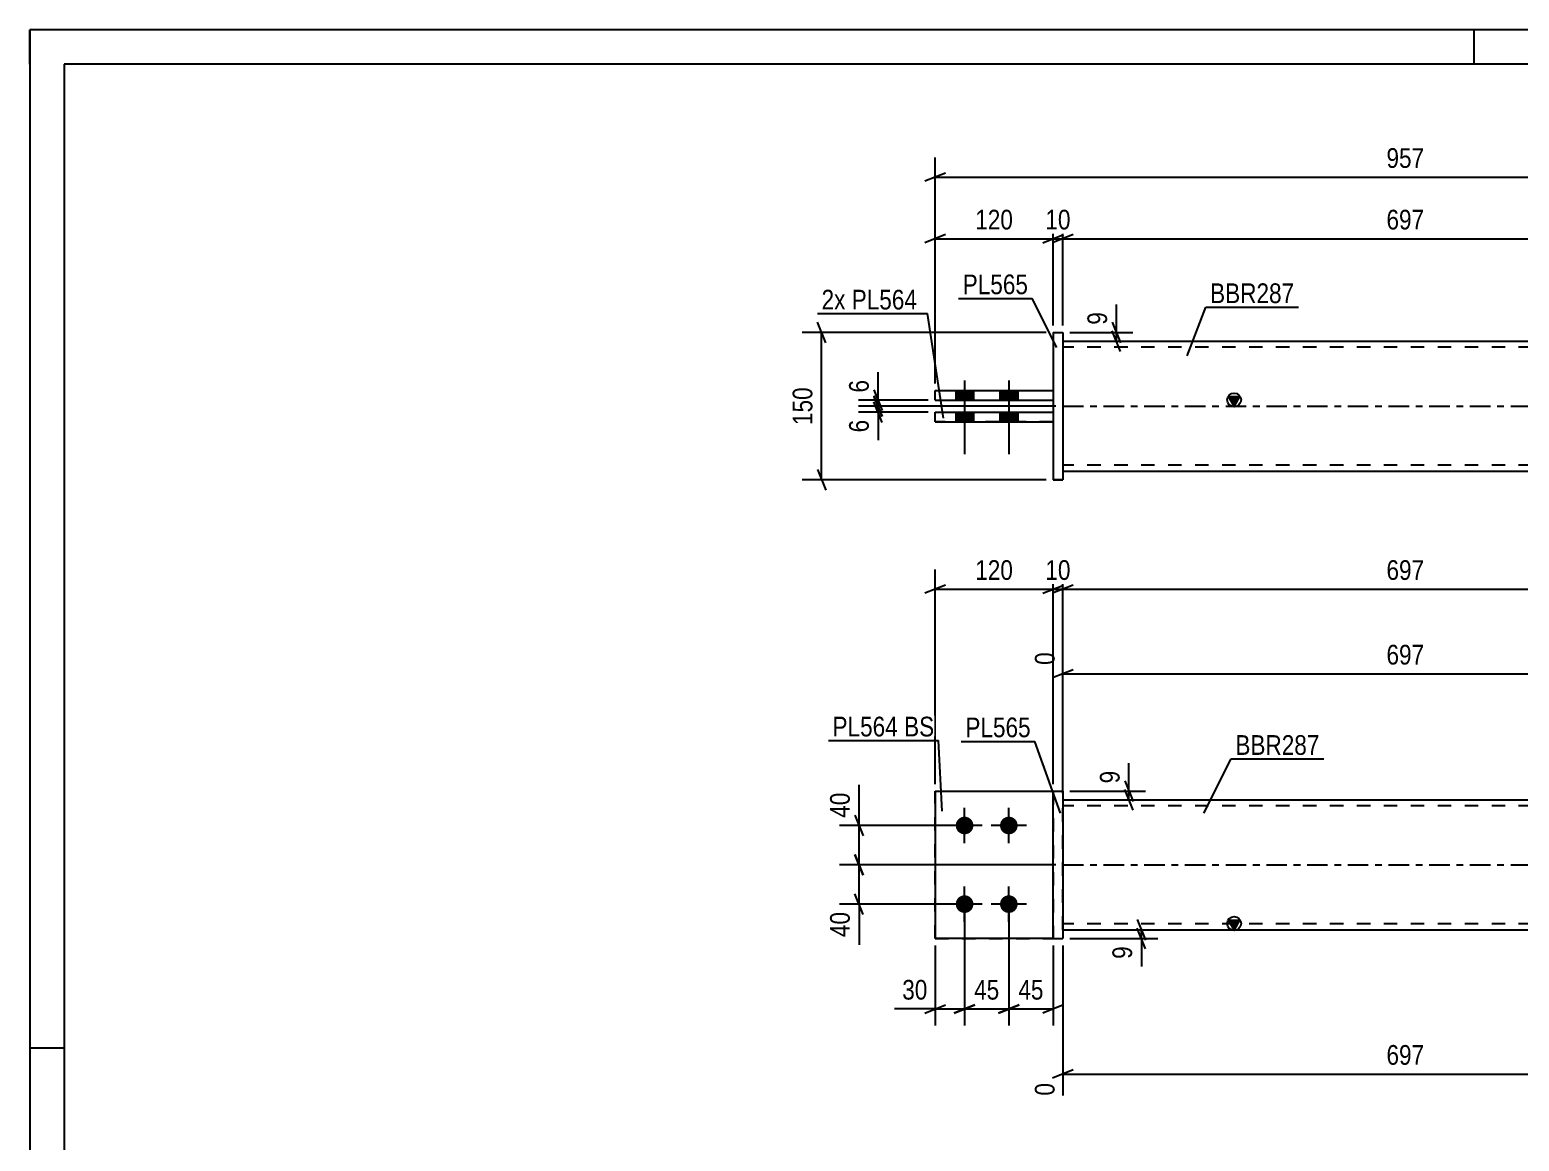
# Model space of a CAD drawing. Header units: millimetres. Extents: x 0 to 420, y 0 to 297.
# Drawn here: x 0 to 216.5, y 135.5 to 297 of the extents above; entities that cross this region are included whole.
import ezdxf

# ---------------------------------------------------------------- set-up
doc = ezdxf.new("R2010")
doc.units = ezdxf.units.MM
doc.linetypes.add('DXK_LINE_DOT2', pattern=[3.9198, 1.9599, -1.9599])
doc.linetypes.add('DXK_LINE_DOT3', pattern=[5.9187, 2.979, -0.9799, 0.9799, -0.9799])
doc.styles.add('Arial Narrow', font='ARIALN.TTF', dxfattribs={"height": 0.2})

# ---------------------------------------------------------------- blocks, each defined once
blk = doc.blocks.new('Unknown-585697837-1128')
at = {"color": 5, "linetype": 'Continuous'}
for p, q in [((420, 297), (0, 297)), ((0, 297), (0, 0)), ((0, 292), (0, 297)), ((210, 292), (210, 297)), ((415, 292), (5, 292)), ((5, 292), (5, 5)), ((5, 149), (0, 149))]:
    blk.add_line(p, q, dxfattribs=at)
blk = doc.blocks.new('Part-585697837-1942 - 1926')
at = {"color": 2, "linetype": 'Continuous'}
for p, q in [((131.62, 186.35), (148.76, 186.35)), ((131.62, 186.35), (131.62, 164.93)), ((148.76, 164.93), (131.62, 164.93)), ((131.62, 164.93), (131.62, 164.93))]:
    blk.add_line(p, q, dxfattribs=at)
at = {"color": 7, "linetype": 'DXK_LINE_DOT2'}
for p, q in [((131.62, 186.35), (148.76, 186.35)), ((148.76, 186.35), (148.76, 186.35)), ((148.76, 186.35), (148.76, 164.93)), ((131.62, 164.93), (148.76, 164.93))]:
    blk.add_line(p, q, dxfattribs=at)
blk = doc.blocks.new('Part-585697837-1947 - 1926')
at = {"linetype": 'Continuous'}
blk.add_hatch(color=2, dxfattribs=at).paths.add_polyline_path([(175.09, 166.21), (174.29, 167.61), (175.89, 167.61)])
at = {"color": 2, "linetype": 'Continuous'}
for p, q in [((150.19, 185.07), (249.77, 185.07)), ((175.09, 166.21), (174.29, 167.61)), ((174.29, 167.61), (175.89, 167.61)), ((175.89, 167.61), (175.09, 166.21)), ((150.19, 166.21), (249.77, 166.21))]:
    blk.add_line(p, q, dxfattribs=at)
at = {"color": 7, "linetype": 'DXK_LINE_DOT2'}
for p, q in [((150.19, 166.21), (150.19, 185.07)), ((249.77, 184.21), (150.19, 184.21)), ((249.77, 166.21), (249.77, 185.07)), ((249.77, 167.07), (150.19, 167.07))]:
    blk.add_line(p, q, dxfattribs=at)
at = {"color": 7, "linetype": 'DXK_LINE_DOT3'}
blk.add_line((150.19, 175.64), (249.77, 175.64), dxfattribs=at)
at = {"color": 2, "linetype": 'Continuous'}
blk.add_circle((175.09, 167.11), 1, dxfattribs=at)
blk = doc.blocks.new('Bolt-585697837-1954 - 1926')
at = {"linetype": 'Continuous'}
for points in [[(135.91, 182.64), (136.17, 182.61), (136.43, 182.53), (136.66, 182.39), (136.86, 182.21), (137.02, 182), (137.13, 181.75), (137.18, 181.49), (137.18, 181.22), (137.13, 180.96), (137.02, 180.71), (136.86, 180.49), (136.66, 180.31), (136.43, 180.18), (136.17, 180.1), (135.91, 180.07), (135.64, 180.1), (135.38, 180.18), (135.15, 180.31), (134.95, 180.49), (134.79, 180.71), (134.68, 180.96), (134.63, 181.22), (134.63, 181.49), (134.68, 181.75), (134.79, 182), (134.95, 182.21), (135.15, 182.39), (135.38, 182.53), (135.64, 182.61)], [(142.33, 182.64), (142.6, 182.61), (142.86, 182.53), (143.09, 182.39), (143.29, 182.21), (143.45, 182), (143.56, 181.75), (143.61, 181.49), (143.61, 181.22), (143.56, 180.96), (143.45, 180.71), (143.29, 180.49), (143.09, 180.31), (142.86, 180.18), (142.6, 180.1), (142.33, 180.07), (142.07, 180.1), (141.81, 180.18), (141.58, 180.31), (141.38, 180.49), (141.22, 180.71), (141.11, 180.96), (141.06, 181.22), (141.06, 181.49), (141.11, 181.75), (141.22, 182), (141.38, 182.21), (141.58, 182.39), (141.81, 182.53), (142.07, 182.61)], [(135.91, 171.21), (136.17, 171.18), (136.43, 171.1), (136.66, 170.97), (136.86, 170.79), (137.02, 170.57), (137.13, 170.32), (137.18, 170.06), (137.18, 169.79), (137.13, 169.53), (137.02, 169.28), (136.86, 169.06), (136.66, 168.88), (136.43, 168.75), (136.17, 168.67), (135.91, 168.64), (135.64, 168.67), (135.38, 168.75), (135.15, 168.88), (134.95, 169.06), (134.79, 169.28), (134.68, 169.53), (134.63, 169.79), (134.63, 170.06), (134.68, 170.32), (134.79, 170.57), (134.95, 170.79), (135.15, 170.97), (135.38, 171.1), (135.64, 171.18)], [(142.33, 171.21), (142.6, 171.18), (142.86, 171.1), (143.09, 170.97), (143.29, 170.79), (143.45, 170.57), (143.56, 170.32), (143.61, 170.06), (143.61, 169.79), (143.56, 169.53), (143.45, 169.28), (143.29, 169.06), (143.09, 168.88), (142.86, 168.75), (142.6, 168.67), (142.33, 168.64), (142.07, 168.67), (141.81, 168.75), (141.58, 168.88), (141.38, 169.06), (141.22, 169.28), (141.11, 169.53), (141.06, 169.79), (141.06, 170.06), (141.11, 170.32), (141.22, 170.57), (141.38, 170.79), (141.58, 170.97), (141.81, 171.1), (142.07, 171.18)]]:
    blk.add_hatch(color=1, dxfattribs=at).paths.add_polyline_path(points)
at = {"color": 1, "linetype": 'Continuous'}
for p, q in [((135.91, 178.78), (135.91, 183.93)), ((142.33, 178.78), (142.33, 183.93)), ((138.48, 181.35), (133.33, 181.35)), ((144.91, 181.35), (139.76, 181.35)), ((135.91, 167.35), (135.91, 172.5)), ((142.33, 167.35), (142.33, 172.5)), ((138.48, 169.93), (133.33, 169.93)), ((144.91, 169.93), (139.76, 169.93))]:
    blk.add_line(p, q, dxfattribs=at)
blk = doc.blocks.new('Part-585697837-1960 - 1926')
at = {"color": 2, "linetype": 'Continuous'}
for p, q in [((148.76, 186.35), (150.19, 186.35)), ((148.76, 164.93), (148.76, 186.35)), ((150.19, 186.35), (150.19, 186.35)), ((150.19, 186.35), (150.19, 164.93)), ((148.76, 164.93), (150.19, 164.93))]:
    blk.add_line(p, q, dxfattribs=at)
at = {"color": 7, "linetype": 'DXK_LINE_DOT2'}
for p, q in [((148.76, 186.35), (150.19, 186.35)), ((148.76, 164.93), (150.19, 164.93))]:
    blk.add_line(p, q, dxfattribs=at)
blk = doc.blocks.new('Part-585697837-1965 - 1926')
at = {"color": 7, "linetype": 'DXK_LINE_DOT2'}
for p, q in [((131.62, 186.35), (148.76, 186.35)), ((131.62, 186.35), (148.76, 186.35)), ((131.62, 164.93), (131.62, 186.35)), ((148.76, 186.35), (148.76, 186.35)), ((148.76, 186.35), (148.76, 164.93)), ((131.62, 164.93), (148.76, 164.93)), ((148.76, 164.93), (131.62, 164.93)), ((131.62, 164.93), (131.62, 164.93))]:
    blk.add_line(p, q, dxfattribs=at)
blk = doc.blocks.new('Part-585697837-2284 - 2276')
at = {"color": 2, "linetype": 'Continuous'}
for p, q in [((148.76, 253.01), (150.19, 253.01)), ((148.76, 253.01), (148.76, 231.58)), ((150.19, 253.01), (150.19, 253.01)), ((150.19, 253.01), (150.19, 231.58)), ((150.19, 231.58), (148.76, 231.58)), ((148.76, 231.58), (148.76, 231.58))]:
    blk.add_line(p, q, dxfattribs=at)
at = {"color": 7, "linetype": 'DXK_LINE_DOT2'}
for p, q in [((148.76, 253.01), (150.19, 253.01)), ((150.19, 253.01), (150.19, 253.01)), ((148.76, 231.58), (150.19, 231.58))]:
    blk.add_line(p, q, dxfattribs=at)
blk = doc.blocks.new('Bolt-585697837-2279 - 2276')
at = {"linetype": 'Continuous'}
for points in [[(134.62, 243.16), (137.19, 243.16), (137.19, 244.58), (134.62, 244.58)], [(134.62, 243.16), (137.19, 243.16), (137.19, 244.58), (134.62, 244.58)], [(141.05, 243.16), (143.62, 243.16), (143.62, 244.58), (141.05, 244.58)], [(141.05, 243.16), (143.62, 243.16), (143.62, 244.58), (141.05, 244.58)], [(134.62, 240.01), (137.19, 240.01), (137.19, 241.44), (134.62, 241.44)], [(134.62, 240.01), (137.19, 240.01), (137.19, 241.44), (134.62, 241.44)], [(141.05, 240.01), (143.62, 240.01), (143.62, 241.44), (141.05, 241.44)], [(141.05, 240.01), (143.62, 240.01), (143.62, 241.44), (141.05, 241.44)]]:
    blk.add_hatch(color=1, dxfattribs=at).paths.add_polyline_path(points)
at = {"color": 1, "linetype": 'Continuous'}
for p, q in [((135.91, 246.01), (135.91, 235.3)), ((135.91, 246.01), (135.91, 235.3)), ((142.33, 246.01), (142.33, 235.3)), ((142.33, 246.01), (142.33, 235.3)), ((134.62, 244.58), (134.62, 243.16)), ((134.62, 244.58), (134.62, 243.16)), ((137.19, 244.58), (137.19, 243.16)), ((137.19, 244.58), (137.19, 243.16)), ((141.05, 244.58), (141.05, 243.16)), ((141.05, 244.58), (141.05, 243.16)), ((143.62, 244.58), (143.62, 243.16)), ((143.62, 244.58), (143.62, 243.16)), ((134.62, 241.44), (134.62, 240.01)), ((134.62, 241.44), (134.62, 240.01)), ((137.19, 241.44), (137.19, 240.01)), ((137.19, 241.44), (137.19, 240.01)), ((141.05, 241.44), (141.05, 240.01)), ((141.05, 241.44), (141.05, 240.01)), ((143.62, 241.44), (143.62, 240.01)), ((143.62, 241.44), (143.62, 240.01))]:
    blk.add_line(p, q, dxfattribs=at)
blk = doc.blocks.new('Part-585697837-2289 - 2276')
at = {"color": 2, "linetype": 'Continuous'}
for p, q in [((131.62, 244.58), (148.76, 244.58)), ((131.62, 243.16), (131.62, 244.58)), ((131.62, 243.16), (148.76, 243.16)), ((131.62, 243.16), (131.62, 243.16)), ((148.76, 244.58), (148.76, 243.16))]:
    blk.add_line(p, q, dxfattribs=at)
at = {"color": 7, "linetype": 'DXK_LINE_DOT2'}
for p, q in [((131.62, 244.58), (148.76, 244.58)), ((131.62, 244.58), (131.62, 244.58)), ((131.62, 243.16), (148.76, 243.16)), ((148.76, 244.58), (148.76, 244.58))]:
    blk.add_line(p, q, dxfattribs=at)
blk = doc.blocks.new('Part-585697837-2304 - 2276')
at = {"linetype": 'Continuous'}
blk.add_hatch(color=2, dxfattribs=at).paths.add_polyline_path([(175.09, 242.3), (174.29, 243.7), (175.89, 243.7)])
at = {"color": 2, "linetype": 'Continuous'}
for p, q in [((150.19, 251.73), (249.77, 251.73)), ((175.09, 242.3), (174.29, 243.7)), ((174.29, 243.7), (175.89, 243.7)), ((175.89, 243.7), (175.09, 242.3)), ((150.19, 232.87), (249.77, 232.87))]:
    blk.add_line(p, q, dxfattribs=at)
at = {"color": 7, "linetype": 'DXK_LINE_DOT2'}
for p, q in [((150.19, 251.73), (150.19, 232.87)), ((249.77, 251.73), (249.77, 232.87)), ((249.77, 250.87), (150.19, 250.87)), ((249.77, 233.73), (150.19, 233.73))]:
    blk.add_line(p, q, dxfattribs=at)
at = {"color": 7, "linetype": 'DXK_LINE_DOT3'}
blk.add_line((150.19, 242.3), (249.77, 242.3), dxfattribs=at)
at = {"color": 2, "linetype": 'Continuous'}
blk.add_circle((175.09, 243.2), 1, dxfattribs=at)
blk = doc.blocks.new('Part-585697837-2319 - 2276')
at = {"color": 2, "linetype": 'Continuous'}
for p, q in [((131.62, 241.44), (148.76, 241.44)), ((131.62, 240.01), (131.62, 241.44)), ((148.76, 241.44), (148.76, 240.01)), ((131.62, 240.01), (148.76, 240.01)), ((131.62, 240.01), (131.62, 240.01))]:
    blk.add_line(p, q, dxfattribs=at)
at = {"color": 7, "linetype": 'DXK_LINE_DOT2'}
for p, q in [((131.62, 241.44), (148.76, 241.44)), ((148.76, 240.01), (131.62, 240.01))]:
    blk.add_line(p, q, dxfattribs=at)
blk = doc.blocks.new('StraightDimension-585697837-2153 - 1926')
at = {"color": 7, "linetype": 'Continuous'}
for p, q in [((149.19, 175.64), (117.71, 175.64)), ((119.96, 177.14), (121.16, 174.14)), ((120.56, 169.93), (120.56, 175.64)), ((121.16, 168.43), (119.96, 171.43)), ((134.91, 169.93), (117.71, 169.93))]:
    blk.add_line(p, q, dxfattribs=at)
at = {"color": 0}
blk.add_wipeout([(119.81, 169.4), (115.61, 169.4), (115.61, 164.54), (119.81, 164.54)], dxfattribs=at)
at = {"color": 7, "linetype": 'Continuous'}
blk.add_line((120.56, 169.93), (120.56, 164.02), dxfattribs=at)
blk.add_line((120.56, 169.93), (120.56, 164.02), dxfattribs=at)
at = {"color": 3, "style": 'Arial Narrow'}
blk.add_text('40', height=2.863, rotation=90.0002, dxfattribs=at).set_placement((119.21, 165.14))
blk = doc.blocks.new('StraightDimension-585697837-2006 - 1926')
at = {"color": 7, "linetype": 'Continuous'}
for p, q in [((150.19, 187.35), (150.19, 218.55)), ((249.77, 187.35), (249.77, 218.55)), ((151.69, 216.3), (148.69, 215.1)), ((150.19, 215.7), (249.77, 215.7)), ((248.27, 215.1), (251.27, 216.3))]:
    blk.add_line(p, q, dxfattribs=at)
at = {"color": 0}
blk.add_wipeout([(203.32, 216.45), (203.32, 220.65), (196.64, 220.65), (196.64, 216.45)], dxfattribs=at)
at = {"color": 3, "style": 'Arial Narrow'}
blk.add_text('697', height=2.863, dxfattribs=at).set_placement((197.24, 217.05))
blk = doc.blocks.new('StraightDimension-585697837-2221 - 1926')
at = {"color": 7, "linetype": 'Continuous'}
for p, q in [((249.77, 187.35), (249.77, 210.18)), ((150.19, 186.07), (150.19, 206.52)), ((151.69, 204), (148.69, 202.8)), ((248.27, 202.8), (251.27, 204)), ((150.19, 203.4), (249.77, 203.4))]:
    blk.add_line(p, q, dxfattribs=at)
at = {"color": 0, "linetype": 'Continuous'}
for points in [[(249.17, 210.78), (244.97, 210.78), (244.97, 204.1), (249.17, 204.1)], [(149.59, 207.12), (145.39, 207.12), (145.39, 204.1), (149.59, 204.1)]]:
    blk.add_wipeout(points, dxfattribs=at)
at = {"color": 0}
blk.add_wipeout([(203.32, 204.15), (203.32, 208.35), (196.64, 208.35), (196.64, 204.15)], dxfattribs=at)
at = {"color": 3, "linetype": 'Continuous', "style": 'Arial Narrow'}
for s, height, p in [('697', 2.863, (248.57, 204.7)), ('0', 2.86, (148.99, 204.7))]:
    blk.add_text(s, height=height, rotation=90.0002, dxfattribs=at).set_placement(p)
at = {"color": 3, "style": 'Arial Narrow'}
blk.add_text('697', height=2.863, dxfattribs=at).set_placement((197.24, 204.75))
blk = doc.blocks.new('StraightDimension-585697837-2032 - 1926')
at = {"color": 7, "linetype": 'Continuous'}
for p, q in [((131.62, 187.35), (131.62, 218.55)), ((148.76, 187.35), (148.76, 218.55)), ((133.12, 216.3), (130.12, 215.1)), ((131.62, 215.7), (148.76, 215.7)), ((147.26, 215.1), (150.26, 216.3))]:
    blk.add_line(p, q, dxfattribs=at)
at = {"color": 0}
blk.add_wipeout([(143.53, 216.45), (143.53, 220.65), (136.85, 220.65), (136.85, 216.45)], dxfattribs=at)
at = {"color": 3, "style": 'Arial Narrow'}
blk.add_text('120', height=2.863, dxfattribs=at).set_placement((137.45, 217.05))
blk = doc.blocks.new('StraightDimension-585697837-2203 - 1926')
at = {"color": 7, "linetype": 'Continuous'}
for p, q in [((135.91, 168.93), (135.91, 152.3)), ((142.33, 168.93), (142.33, 152.3)), ((134.41, 154.1), (137.41, 155.3)), ((135.91, 154.7), (142.33, 154.7)), ((143.83, 155.3), (140.83, 154.1))]:
    blk.add_line(p, q, dxfattribs=at)
at = {"color": 0}
blk.add_wipeout([(141.55, 155.45), (141.55, 159.65), (136.69, 159.65), (136.69, 155.45)], dxfattribs=at)
at = {"color": 3, "style": 'Arial Narrow'}
blk.add_text('45', height=2.863, dxfattribs=at).set_placement((137.29, 156.05))
blk = doc.blocks.new('StraightDimension-585697837-2015 - 1926')
at = {"color": 7, "linetype": 'Continuous'}
for p, q in [((148.76, 187.35), (148.76, 218.55)), ((150.19, 187.35), (150.19, 218.55)), ((147.26, 215.1), (150.26, 216.3)), ((151.69, 216.3), (148.69, 215.1)), ((148.76, 215.7), (150.19, 215.7))]:
    blk.add_line(p, q, dxfattribs=at)
at = {"color": 0}
blk.add_wipeout([(151.91, 216.45), (151.91, 220.65), (147.05, 220.65), (147.05, 216.45)], dxfattribs=at)
at = {"color": 3, "style": 'Arial Narrow'}
blk.add_text('10', height=2.863, dxfattribs=at).set_placement((147.65, 217.05))
blk = doc.blocks.new('StraightDimension-585697837-2190 - 1926')
at = {"color": 7, "linetype": 'Continuous'}
for p, q in [((142.33, 168.93), (142.33, 152.3)), ((148.76, 163.93), (148.76, 152.3)), ((140.83, 154.1), (143.83, 155.3)), ((142.33, 154.7), (148.76, 154.7)), ((150.26, 155.3), (147.26, 154.1))]:
    blk.add_line(p, q, dxfattribs=at)
at = {"color": 0}
blk.add_wipeout([(147.98, 155.45), (147.98, 159.65), (143.12, 159.65), (143.12, 155.45)], dxfattribs=at)
at = {"color": 3, "style": 'Arial Narrow'}
blk.add_text('45', height=2.863, dxfattribs=at).set_placement((143.72, 156.05))
blk = doc.blocks.new('StraightDimension-585697837-2140 - 1926')
at = {"color": 7, "linetype": 'Continuous'}
for p, q in [((119.96, 182.85), (121.16, 179.85)), ((134.91, 181.35), (117.71, 181.35)), ((120.56, 175.64), (120.56, 181.35)), ((149.19, 175.64), (117.71, 175.64)), ((121.16, 174.14), (119.96, 177.14))]:
    blk.add_line(p, q, dxfattribs=at)
at = {"color": 0}
blk.add_wipeout([(119.81, 186.74), (115.61, 186.74), (115.61, 181.88), (119.81, 181.88)], dxfattribs=at)
at = {"color": 7, "linetype": 'Continuous'}
blk.add_line((120.56, 181.35), (120.56, 187.26), dxfattribs=at)
blk.add_line((120.56, 181.35), (120.56, 187.26), dxfattribs=at)
at = {"color": 3, "style": 'Arial Narrow'}
blk.add_text('40', height=2.863, rotation=90.0002, dxfattribs=at).set_placement((119.21, 182.48))
blk = doc.blocks.new('StraightDimension-585697837-2167 - 1926')
at = {"color": 7, "linetype": 'Continuous'}
for p, q in [((151.19, 186.35), (162.19, 186.35)), ((159.19, 187.85), (160.39, 184.85)), ((160.39, 183.57), (159.19, 186.57)), ((159.79, 185.07), (159.79, 186.35)), ((151.19, 185.07), (162.19, 185.07))]:
    blk.add_line(p, q, dxfattribs=at)
at = {"color": 0}
blk.add_wipeout([(159.04, 189.91), (154.84, 189.91), (154.84, 186.88), (159.04, 186.88)], dxfattribs=at)
at = {"color": 7, "linetype": 'Continuous'}
blk.add_line((159.79, 186.35), (159.79, 190.43), dxfattribs=at)
blk.add_line((159.79, 186.35), (159.79, 190.43), dxfattribs=at)
at = {"color": 3, "style": 'Arial Narrow'}
blk.add_text('9', height=2.86, rotation=90.0002, dxfattribs=at).set_placement((158.44, 187.48))
blk = doc.blocks.new('StraightDimension-585697837-2176 - 1926')
at = {"color": 7, "linetype": 'Continuous'}
for p, q in [((161, 167.71), (162.2, 164.71)), ((151.19, 166.21), (164, 166.21)), ((151.19, 164.93), (164, 164.93)), ((162.2, 163.43), (161, 166.43)), ((161.6, 164.93), (161.6, 166.21))]:
    blk.add_line(p, q, dxfattribs=at)
at = {"color": 0}
blk.add_wipeout([(160.85, 164.4), (156.65, 164.4), (156.65, 161.37), (160.85, 161.37)], dxfattribs=at)
at = {"color": 7, "linetype": 'Continuous'}
blk.add_line((161.6, 164.93), (161.6, 160.85), dxfattribs=at)
blk.add_line((161.6, 164.93), (161.6, 160.85), dxfattribs=at)
at = {"color": 3, "style": 'Arial Narrow'}
blk.add_text('9', height=2.86, rotation=90.0002, dxfattribs=at).set_placement((160.25, 161.97))
blk = doc.blocks.new('StraightDimension-585697837-2185 - 1926')
at = {"color": 7, "linetype": 'Continuous'}
for p, q in [((150.19, 163.93), (150.19, 142.1)), ((249.77, 163.93), (249.77, 138.44)), ((151.69, 145.83), (148.69, 144.63)), ((150.19, 145.23), (249.77, 145.23)), ((248.27, 144.63), (251.27, 145.83))]:
    blk.add_line(p, q, dxfattribs=at)
at = {"color": 0}
blk.add_wipeout([(203.32, 145.98), (203.32, 150.18), (196.64, 150.18), (196.64, 145.98)], dxfattribs=at)
at = {"color": 0, "linetype": 'Continuous'}
for points in [[(149.59, 144.53), (145.39, 144.53), (145.39, 141.5), (149.59, 141.5)], [(249.17, 144.53), (244.97, 144.53), (244.97, 137.84), (249.17, 137.84)]]:
    blk.add_wipeout(points, dxfattribs=at)
at = {"color": 3, "style": 'Arial Narrow'}
blk.add_text('697', height=2.863, dxfattribs=at).set_placement((197.24, 146.58))
at = {"color": 3, "linetype": 'Continuous', "style": 'Arial Narrow'}
for s, height, p in [('0', 2.86, (148.99, 142.1)), ('697', 2.863, (248.57, 138.44))]:
    blk.add_text(s, height=height, rotation=90.0002, dxfattribs=at).set_placement(p)
blk = doc.blocks.new('StraightDimension-585697837-2210 - 1926')
at = {"color": 7, "linetype": 'Continuous'}
for p, q in [((135.91, 168.93), (135.91, 152.3)), ((131.62, 163.93), (131.62, 152.3)), ((130.12, 154.1), (133.12, 155.3)), ((131.62, 154.7), (135.91, 154.7)), ((137.41, 155.3), (134.41, 154.1))]:
    blk.add_line(p, q, dxfattribs=at)
at = {"color": 0}
blk.add_wipeout([(131.1, 155.45), (131.1, 159.65), (126.24, 159.65), (126.24, 155.45)], dxfattribs=at)
at = {"color": 7, "linetype": 'Continuous'}
blk.add_line((131.62, 154.7), (125.71, 154.7), dxfattribs=at)
blk.add_line((131.62, 154.7), (125.71, 154.7), dxfattribs=at)
at = {"color": 3, "style": 'Arial Narrow'}
blk.add_text('30', height=2.863, dxfattribs=at).set_placement((126.84, 156.05))
blk = doc.blocks.new('StraightDimension-585697837-2413 - 2276')
at = {"color": 7, "linetype": 'Continuous'}
for p, q in [((131.62, 245.58), (131.62, 278.43)), ((268.34, 245.58), (268.34, 278.43)), ((133.12, 276.18), (130.12, 274.98)), ((131.62, 275.58), (268.34, 275.58)), ((266.84, 274.98), (269.84, 276.18))]:
    blk.add_line(p, q, dxfattribs=at)
at = {"color": 0}
blk.add_wipeout([(203.32, 276.33), (203.32, 280.53), (196.64, 280.53), (196.64, 276.33)], dxfattribs=at)
at = {"color": 3, "style": 'Arial Narrow'}
blk.add_text('957', height=2.863, dxfattribs=at).set_placement((197.24, 276.93))
blk = doc.blocks.new('StraightDimension-585697837-2392 - 2276')
at = {"color": 7, "linetype": 'Continuous'}
for p, q in [((131.62, 245.58), (131.62, 269.48)), ((148.76, 254.01), (148.76, 269.48)), ((133.12, 267.23), (130.12, 266.03)), ((131.62, 266.63), (148.76, 266.63)), ((147.26, 266.03), (150.26, 267.23))]:
    blk.add_line(p, q, dxfattribs=at)
at = {"color": 0}
blk.add_wipeout([(143.53, 267.38), (143.53, 271.58), (136.85, 271.58), (136.85, 267.38)], dxfattribs=at)
at = {"color": 3, "style": 'Arial Narrow'}
blk.add_text('120', height=2.863, dxfattribs=at).set_placement((137.45, 267.98))
blk = doc.blocks.new('StraightDimension-585697837-2321 - 2276')
at = {"color": 7, "linetype": 'Continuous'}
for p, q in [((157.37, 254.51), (158.57, 251.51)), ((151.19, 253.01), (160.37, 253.01)), ((151.19, 251.73), (160.37, 251.73)), ((158.57, 250.23), (157.37, 253.23)), ((157.97, 251.73), (157.97, 253.01))]:
    blk.add_line(p, q, dxfattribs=at)
at = {"color": 0}
blk.add_wipeout([(157.22, 256.57), (153.02, 256.57), (153.02, 253.54), (157.22, 253.54)], dxfattribs=at)
at = {"color": 7, "linetype": 'Continuous'}
blk.add_line((157.97, 253.01), (157.97, 257.09), dxfattribs=at)
blk.add_line((157.97, 253.01), (157.97, 257.09), dxfattribs=at)
at = {"color": 3, "style": 'Arial Narrow'}
blk.add_text('9', height=2.86, rotation=90.0002, dxfattribs=at).set_placement((156.62, 254.14))
blk = doc.blocks.new('StraightDimension-585697837-2382 - 2276')
at = {"color": 7, "linetype": 'Continuous'}
for p, q in [((150.19, 254.01), (150.19, 269.48)), ((249.77, 254.01), (249.77, 269.48)), ((151.69, 267.23), (148.69, 266.03)), ((150.19, 266.63), (249.77, 266.63)), ((248.27, 266.03), (251.27, 267.23))]:
    blk.add_line(p, q, dxfattribs=at)
at = {"color": 0}
blk.add_wipeout([(203.32, 267.38), (203.32, 271.58), (196.64, 271.58), (196.64, 267.38)], dxfattribs=at)
at = {"color": 3, "style": 'Arial Narrow'}
blk.add_text('697', height=2.863, dxfattribs=at).set_placement((197.24, 267.98))
blk = doc.blocks.new('StraightDimension-585697837-2402 - 2276')
at = {"color": 7, "linetype": 'Continuous'}
for p, q in [((148.76, 254.01), (148.76, 269.48)), ((150.19, 254.01), (150.19, 269.48)), ((147.26, 266.03), (150.26, 267.23)), ((151.69, 267.23), (148.69, 266.03)), ((148.76, 266.63), (150.19, 266.63))]:
    blk.add_line(p, q, dxfattribs=at)
at = {"color": 0}
blk.add_wipeout([(151.91, 267.38), (151.91, 271.58), (147.05, 271.58), (147.05, 267.38)], dxfattribs=at)
at = {"color": 3, "style": 'Arial Narrow'}
blk.add_text('10', height=2.863, dxfattribs=at).set_placement((147.65, 267.98))
blk = doc.blocks.new('StraightDimension-585697837-2424 - 2276')
at = {"color": 7, "linetype": 'Continuous'}
for p, q in [((115.72, 251.51), (114.52, 254.51)), ((147.76, 253.01), (112.27, 253.01)), ((115.12, 231.58), (115.12, 253.01)), ((114.52, 233.08), (115.72, 230.08)), ((147.76, 231.58), (112.27, 231.58))]:
    blk.add_line(p, q, dxfattribs=at)
at = {"color": 0}
blk.add_wipeout([(114.37, 245.64), (110.17, 245.64), (110.17, 238.96), (114.37, 238.96)], dxfattribs=at)
at = {"color": 3, "style": 'Arial Narrow'}
blk.add_text('150', height=2.863, rotation=90.0002, dxfattribs=at).set_placement((113.77, 239.56))
blk = doc.blocks.new('StraightDimension-585697837-2435 - 2276')
at = {"color": 7, "linetype": 'Continuous'}
for p, q in [((130.62, 243.16), (120.47, 243.16)), ((122.72, 244.66), (123.92, 241.66)), ((123.92, 240.8), (122.72, 243.8)), ((123.32, 242.3), (123.32, 243.16)), ((149.19, 242.3), (120.47, 242.3))]:
    blk.add_line(p, q, dxfattribs=at)
at = {"color": 0}
blk.add_wipeout([(122.57, 246.71), (118.37, 246.71), (118.37, 243.68), (122.57, 243.68)], dxfattribs=at)
at = {"color": 7, "linetype": 'Continuous'}
blk.add_line((123.32, 243.16), (123.32, 247.23), dxfattribs=at)
blk.add_line((123.32, 243.16), (123.32, 247.23), dxfattribs=at)
at = {"color": 3, "style": 'Arial Narrow'}
blk.add_text('6', height=2.86, rotation=90.0002, dxfattribs=at).set_placement((121.97, 244.28))
blk = doc.blocks.new('StraightDimension-585697837-2451 - 2276')
at = {"color": 7, "linetype": 'Continuous'}
for p, q in [((122.72, 243.8), (123.92, 240.8)), ((123.92, 239.94), (122.72, 242.94)), ((149.19, 242.3), (120.47, 242.3)), ((130.62, 241.44), (120.47, 241.44)), ((123.32, 241.44), (123.32, 242.3))]:
    blk.add_line(p, q, dxfattribs=at)
at = {"color": 0}
blk.add_wipeout([(122.57, 240.92), (118.37, 240.92), (118.37, 237.89), (122.57, 237.89)], dxfattribs=at)
at = {"color": 7, "linetype": 'Continuous'}
blk.add_line((123.32, 241.44), (123.32, 237.36), dxfattribs=at)
blk.add_line((123.32, 241.44), (123.32, 237.36), dxfattribs=at)
at = {"color": 3, "style": 'Arial Narrow'}
blk.add_text('6', height=2.86, rotation=90.0002, dxfattribs=at).set_placement((121.97, 238.49))
blk = doc.blocks.new('Mark-585697837-1943 - 1926')
at = {"color": 0}
blk.add_wipeout([(187.51, 191.62), (187.51, 194.62), (175.27, 194.62), (175.27, 191.62)], dxfattribs=at)
blk.add_wipeout([(187.51, 191.62), (187.51, 194.62), (175.27, 194.62), (175.27, 191.62)], dxfattribs=at)
at = {"color": 30, "linetype": 'Continuous'}
for p, q in [((170.68, 183.13), (174.67, 191.02)), ((174.67, 191.02), (188.11, 191.02))]:
    blk.add_line(p, q, dxfattribs=at)
at = {"color": 3, "style": 'Arial Narrow'}
blk.add_text('BBR287', height=2.863, dxfattribs=at).set_placement((175.27, 191.62))
blk = doc.blocks.new('Mark-585697837-1956 - 1926')
at = {"color": 0}
blk.add_wipeout([(145.53, 194.18), (145.53, 197.18), (136.02, 197.18), (136.02, 194.18)], dxfattribs=at)
blk.add_wipeout([(145.53, 194.18), (145.53, 197.18), (136.02, 197.18), (136.02, 194.18)], dxfattribs=at)
at = {"color": 30, "linetype": 'Continuous'}
for p in [(135.42, 193.58), (149.84, 183.14)]:
    blk.add_line(p, (146.13, 193.58), dxfattribs=at)
at = {"color": 3, "style": 'Arial Narrow'}
blk.add_text('PL565', height=2.863, dxfattribs=at).set_placement((136.02, 194.18))
blk = doc.blocks.new('MarkSet-585697837-2245 - 1926')
at = {"color": 0}
blk.add_wipeout([(126.21, 194.3), (126.21, 197.3), (116.7, 197.3), (116.7, 194.3)], dxfattribs=at)
blk.add_wipeout([(126.21, 194.3), (126.21, 197.3), (116.7, 197.3), (116.7, 194.3)], dxfattribs=at)
blk.add_wipeout([(131.49, 194.3), (131.49, 197.3), (127.11, 197.3), (127.11, 194.3)], dxfattribs=at)
blk.add_wipeout([(131.49, 194.3), (131.49, 197.3), (127.11, 197.3), (127.11, 194.3)], dxfattribs=at)
at = {"color": 30, "linetype": 'Continuous'}
for p in [(116.1, 193.7), (132.63, 183.43)]:
    blk.add_line(p, (132.09, 193.7), dxfattribs=at)
at = {"color": 3, "style": 'Arial Narrow'}
for s, p in [('PL564', (116.7, 194.3)), ('BS', (127.11, 194.3))]:
    blk.add_text(s, height=2.863, dxfattribs=at).set_placement(p)
blk = doc.blocks.new('Mark-585697837-2300 - 2276')
at = {"color": 0}
blk.add_wipeout([(183.84, 257.28), (183.84, 260.28), (171.6, 260.28), (171.6, 257.28)], dxfattribs=at)
blk.add_wipeout([(183.84, 257.28), (183.84, 260.28), (171.6, 260.28), (171.6, 257.28)], dxfattribs=at)
at = {"color": 30, "linetype": 'Continuous'}
for p, q in [((168.27, 249.6), (171, 256.68)), ((171, 256.68), (184.44, 256.68))]:
    blk.add_line(p, q, dxfattribs=at)
at = {"color": 3, "style": 'Arial Narrow'}
blk.add_text('BBR287', height=2.863, dxfattribs=at).set_placement((171.6, 257.28))
blk = doc.blocks.new('Mark-585697837-2280 - 2276')
at = {"color": 0}
blk.add_wipeout([(145.13, 258.57), (145.13, 261.57), (135.63, 261.57), (135.63, 258.57)], dxfattribs=at)
blk.add_wipeout([(145.13, 258.57), (145.13, 261.57), (135.63, 261.57), (135.63, 258.57)], dxfattribs=at)
at = {"color": 30, "linetype": 'Continuous'}
for p in [(135.03, 257.97), (149.3, 250.83)]:
    blk.add_line(p, (145.73, 257.97), dxfattribs=at)
at = {"color": 3, "style": 'Arial Narrow'}
blk.add_text('PL565', height=2.863, dxfattribs=at).set_placement((135.63, 258.57))
blk = doc.blocks.new('MarkSet-585697837-2489 - 2276')
at = {"color": 30, "linetype": 'Continuous'}
blk.add_line((132.83, 240.56), (130.49, 255.75), dxfattribs=at)
at = {"color": 0}
blk.add_wipeout([(118.59, 256.35), (118.59, 259.35), (115.11, 259.35), (115.11, 256.35)], dxfattribs=at)
blk.add_wipeout([(118.59, 256.35), (118.59, 259.35), (115.11, 259.35), (115.11, 256.35)], dxfattribs=at)
blk.add_wipeout([(128.99, 256.35), (128.99, 259.35), (119.49, 259.35), (119.49, 256.35)], dxfattribs=at)
blk.add_wipeout([(128.99, 256.35), (128.99, 259.35), (119.49, 259.35), (119.49, 256.35)], dxfattribs=at)
at = {"color": 30, "linetype": 'Continuous'}
blk.add_line((114.51, 255.75), (130.49, 255.75), dxfattribs=at)
at = {"color": 3, "style": 'Arial Narrow'}
for s, p in [('2x', (115.11, 256.35)), ('PL564', (119.49, 256.35))]:
    blk.add_text(s, height=2.863, dxfattribs=at).set_placement(p)

msp = doc.modelspace()

# ---------------------------------------------------------------- block references
for name in ['Unknown-585697837-1128', 'Part-585697837-2284 - 2276', 'Part-585697837-2304 - 2276', 'Bolt-585697837-2279 - 2276', 'Part-585697837-2289 - 2276', 'Part-585697837-2319 - 2276', 'Part-585697837-1942 - 1926', 'Part-585697837-1965 - 1926', 'Part-585697837-1960 - 1926', 'Part-585697837-1947 - 1926', 'Bolt-585697837-1954 - 1926']:
    msp.add_blockref(name, (0, 0))

# ---------------------------------------------------------------- next in the draw order: block references
for name in ['StraightDimension-585697837-2413 - 2276', 'StraightDimension-585697837-2006 - 1926', 'StraightDimension-585697837-2153 - 1926']:
    msp.add_blockref(name, (0, 0))

# ---------------------------------------------------------------- next in the draw order: block references
for name in ['StraightDimension-585697837-2392 - 2276', 'StraightDimension-585697837-2221 - 1926', 'StraightDimension-585697837-2203 - 1926']:
    msp.add_blockref(name, (0, 0))

# ---------------------------------------------------------------- next in the draw order: block references
for name in ['StraightDimension-585697837-2321 - 2276', 'StraightDimension-585697837-2032 - 1926', 'Mark-585697837-1943 - 1926', 'StraightDimension-585697837-2210 - 1926', 'StraightDimension-585697837-2190 - 1926']:
    msp.add_blockref(name, (0, 0))

# ---------------------------------------------------------------- next in the draw order: block references
for name in ['StraightDimension-585697837-2382 - 2276', 'StraightDimension-585697837-2015 - 1926', 'StraightDimension-585697837-2176 - 1926']:
    msp.add_blockref(name, (0, 0))

# ---------------------------------------------------------------- next in the draw order: block references
for name in ['StraightDimension-585697837-2402 - 2276', 'Mark-585697837-2300 - 2276', 'StraightDimension-585697837-2167 - 1926', 'StraightDimension-585697837-2140 - 1926', 'StraightDimension-585697837-2185 - 1926']:
    msp.add_blockref(name, (0, 0))

# ---------------------------------------------------------------- next in the draw order: block references
for name in ['StraightDimension-585697837-2424 - 2276', 'MarkSet-585697837-2245 - 1926', 'Mark-585697837-1956 - 1926']:
    msp.add_blockref(name, (0, 0))

# ---------------------------------------------------------------- next in the draw order: block references
for name in ['Mark-585697837-2280 - 2276', 'StraightDimension-585697837-2435 - 2276']:
    msp.add_blockref(name, (0, 0))

# ---------------------------------------------------------------- next in the draw order: block references
msp.add_blockref('StraightDimension-585697837-2451 - 2276', (0, 0))

# ---------------------------------------------------------------- next in the draw order: block references
msp.add_blockref('MarkSet-585697837-2489 - 2276', (0, 0))

doc.saveas('drawing.dxf')
